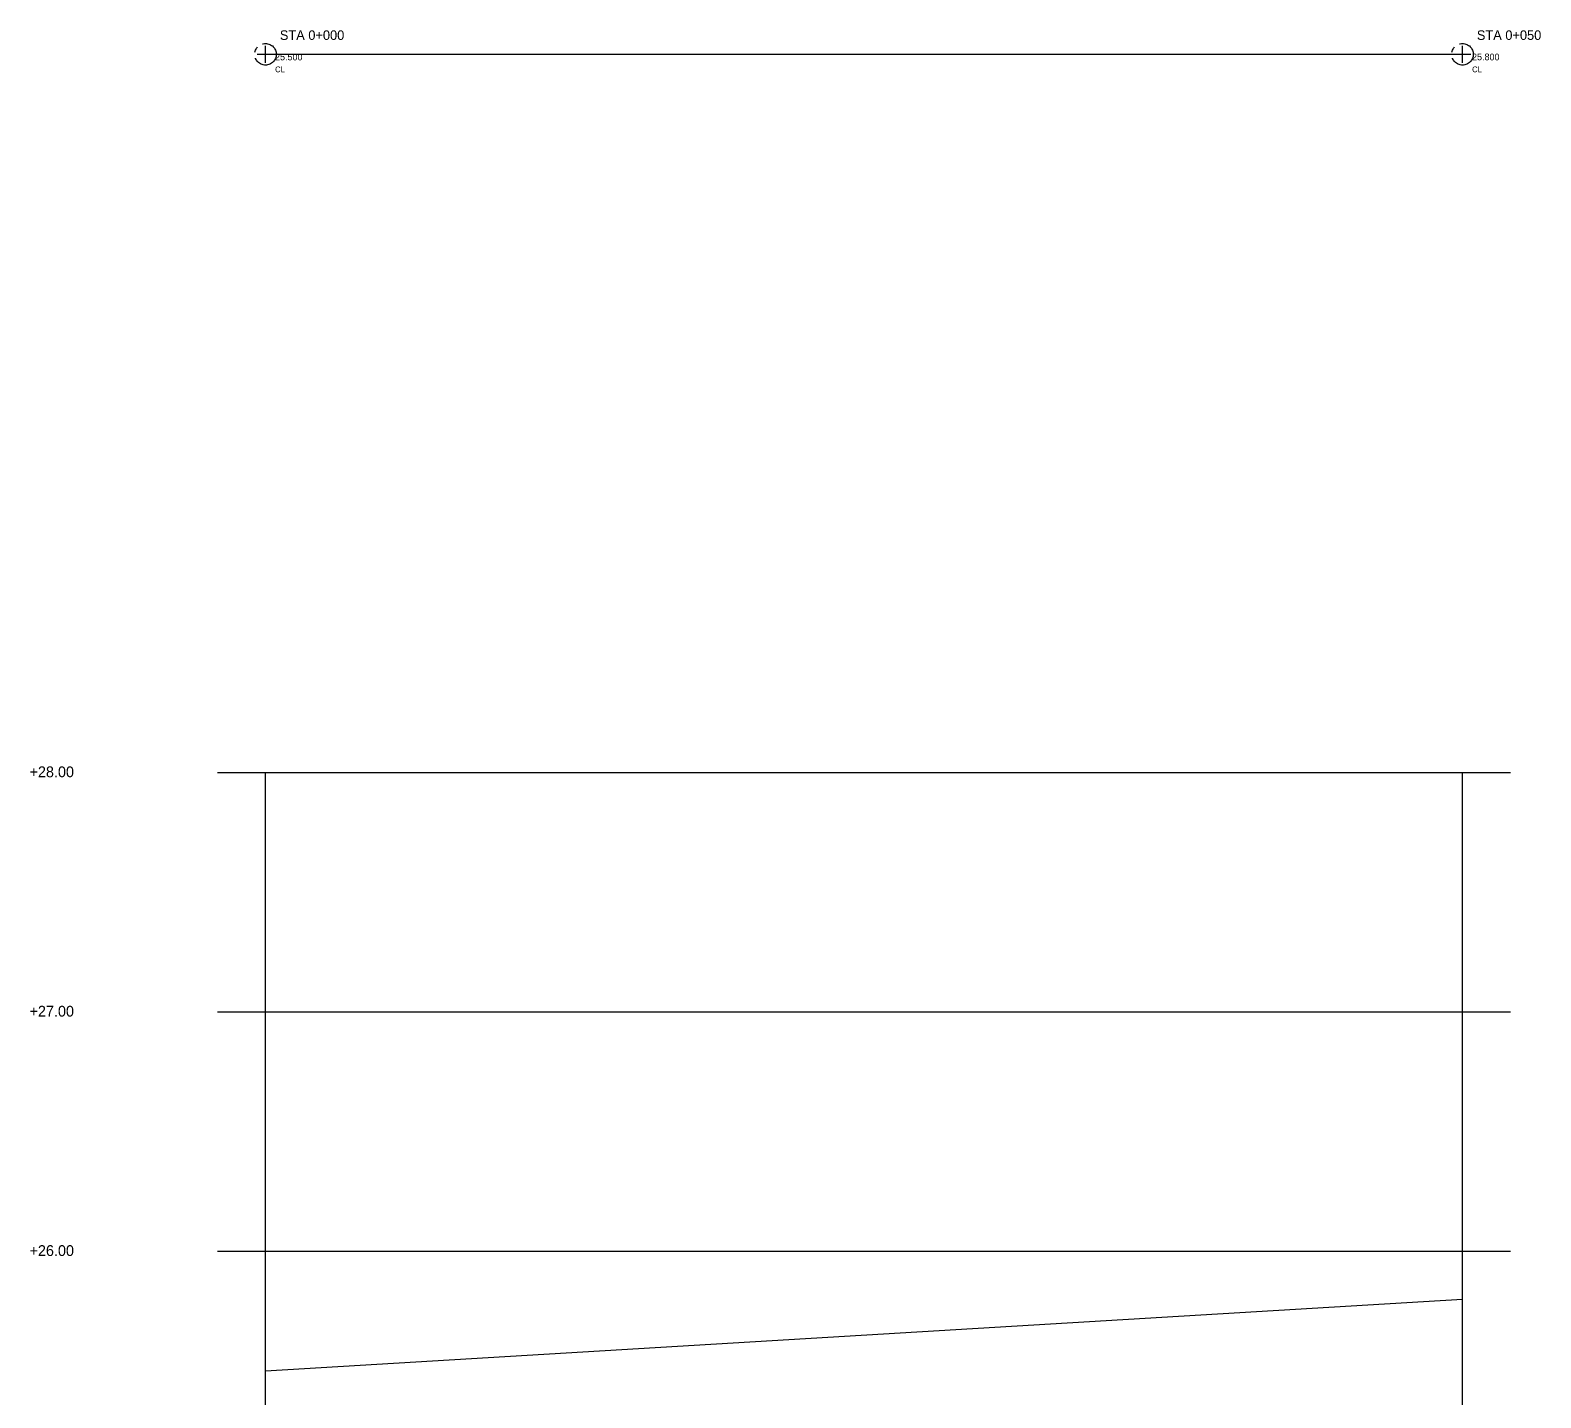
# Model space of a CAD drawing. Header units: metres. Extents: x 784975 to 785077, y 9294889 to 9295001.
# Drawn here: x 784990.2 to 785053.3, y 9294943.9 to 9295001 of the extents above; entities that cross this region are included whole.
import ezdxf
from ezdxf.enums import TextEntityAlignment as Align

# ---------------------------------------------------------------- set-up
doc = ezdxf.new("R2010")
doc.units = ezdxf.units.M
doc.linetypes.add('CENTER', pattern=[2, 1.25, -0.25, 0.25, -0.25])
for name, color, linetype in [('SURV_AS_JALAN', 1, 'CENTER'), ('SURV_EGL_TANAH', 3, 'CONTINUOUS'), ('SURV_ELEVASI_EXISTING', 1, 'CONTINUOUS'), ('SURV_GRID', 8, 'CONTINUOUS'), ('SURV_KODE_TITIK', 4, 'CONTINUOUS'), ('SURV_TEKS_INFO', 7, 'CONTINUOUS'), ('SURV_TEPI_JALAN', 2, 'CONTINUOUS'), ('SURV_TITIK_SURVEI', 3, 'CONTINUOUS')]:
    doc.layers.add(name, color=color, linetype=linetype)

msp = doc.modelspace()

# ---------------------------------------------------------------- linework, layer by layer
at = {"layer": 'SURV_AS_JALAN', "linetype": 'CENTER'}
msp.add_polyline3d([(785000, 9295000, 25.5), (785050, 9295000, 25.8)], dxfattribs=at)
at = {"layer": 'SURV_AS_JALAN'}
for centre in [(785000, 9295000), (785050, 9295000)]:
    msp.add_circle(centre, 0.45, dxfattribs=at)
at = {"layer": 'SURV_EGL_TANAH'}
msp.add_lwpolyline([(785000, 9294945), (785050, 9294948)], dxfattribs=at)
at = {"layer": 'SURV_GRID'}
for p, q in [((784998, 9294970), (785052, 9294970)), ((785000, 9294920), (785000, 9294970)), ((785050, 9294920), (785050, 9294970)), ((784998, 9294960), (785052, 9294960)), ((784998, 9294950), (785052, 9294950))]:
    msp.add_line(p, q, dxfattribs=at)
at = {"layer": 'SURV_TEPI_JALAN'}
msp.add_polyline3d([(785000, 9295000, 25.5), (785050, 9295000, 25.8)], dxfattribs=at)
msp.add_polyline3d([(785000, 9295000, 25.5), (785050, 9295000, 25.8)], dxfattribs=at)
at = {"layer": 'SURV_TITIK_SURVEI'}
for p, q in [((785000, 9294999.65), (785000, 9295000.35)), ((785050, 9294999.65), (785050, 9295000.35)), ((784999.65, 9295000), (785000.35, 9295000)), ((785049.65, 9295000), (785050.35, 9295000))]:
    msp.add_line(p, q, dxfattribs=at)
for p in [(785000, 9295000, 25.5), (785050, 9295000, 25.8)]:
    msp.add_point(p, dxfattribs=at)

# ---------------------------------------------------------------- texts
at = {"layer": 'SURV_AS_JALAN'}
for s, p in [('STA 0+000', (785000.6, 9295000.6)), ('STA 0+050', (785050.6, 9295000.6))]:
    msp.add_text(s, height=0.4, dxfattribs=at).set_placement(p)
at = {"layer": 'SURV_ELEVASI_EXISTING'}
for s, p in [('25.500', (785000.4, 9294999.75)), ('25.800', (785050.4, 9294999.75))]:
    msp.add_text(s, height=0.28, dxfattribs=at).set_placement(p)
at = {"layer": 'SURV_KODE_TITIK'}
for p in [(785000.4, 9294999.25), (785050.4, 9294999.25)]:
    msp.add_text('CL', height=0.24, dxfattribs=at).set_placement(p)
at = {"layer": 'SURV_TEKS_INFO'}
for s, p in [('+28.00', (784992, 9294969.8)), ('+27.00', (784992, 9294959.8)), ('+26.00', (784992, 9294949.8))]:
    msp.add_text(s, height=0.45, dxfattribs=at).set_placement(p, align=Align.RIGHT)

doc.saveas('drawing.dxf')
